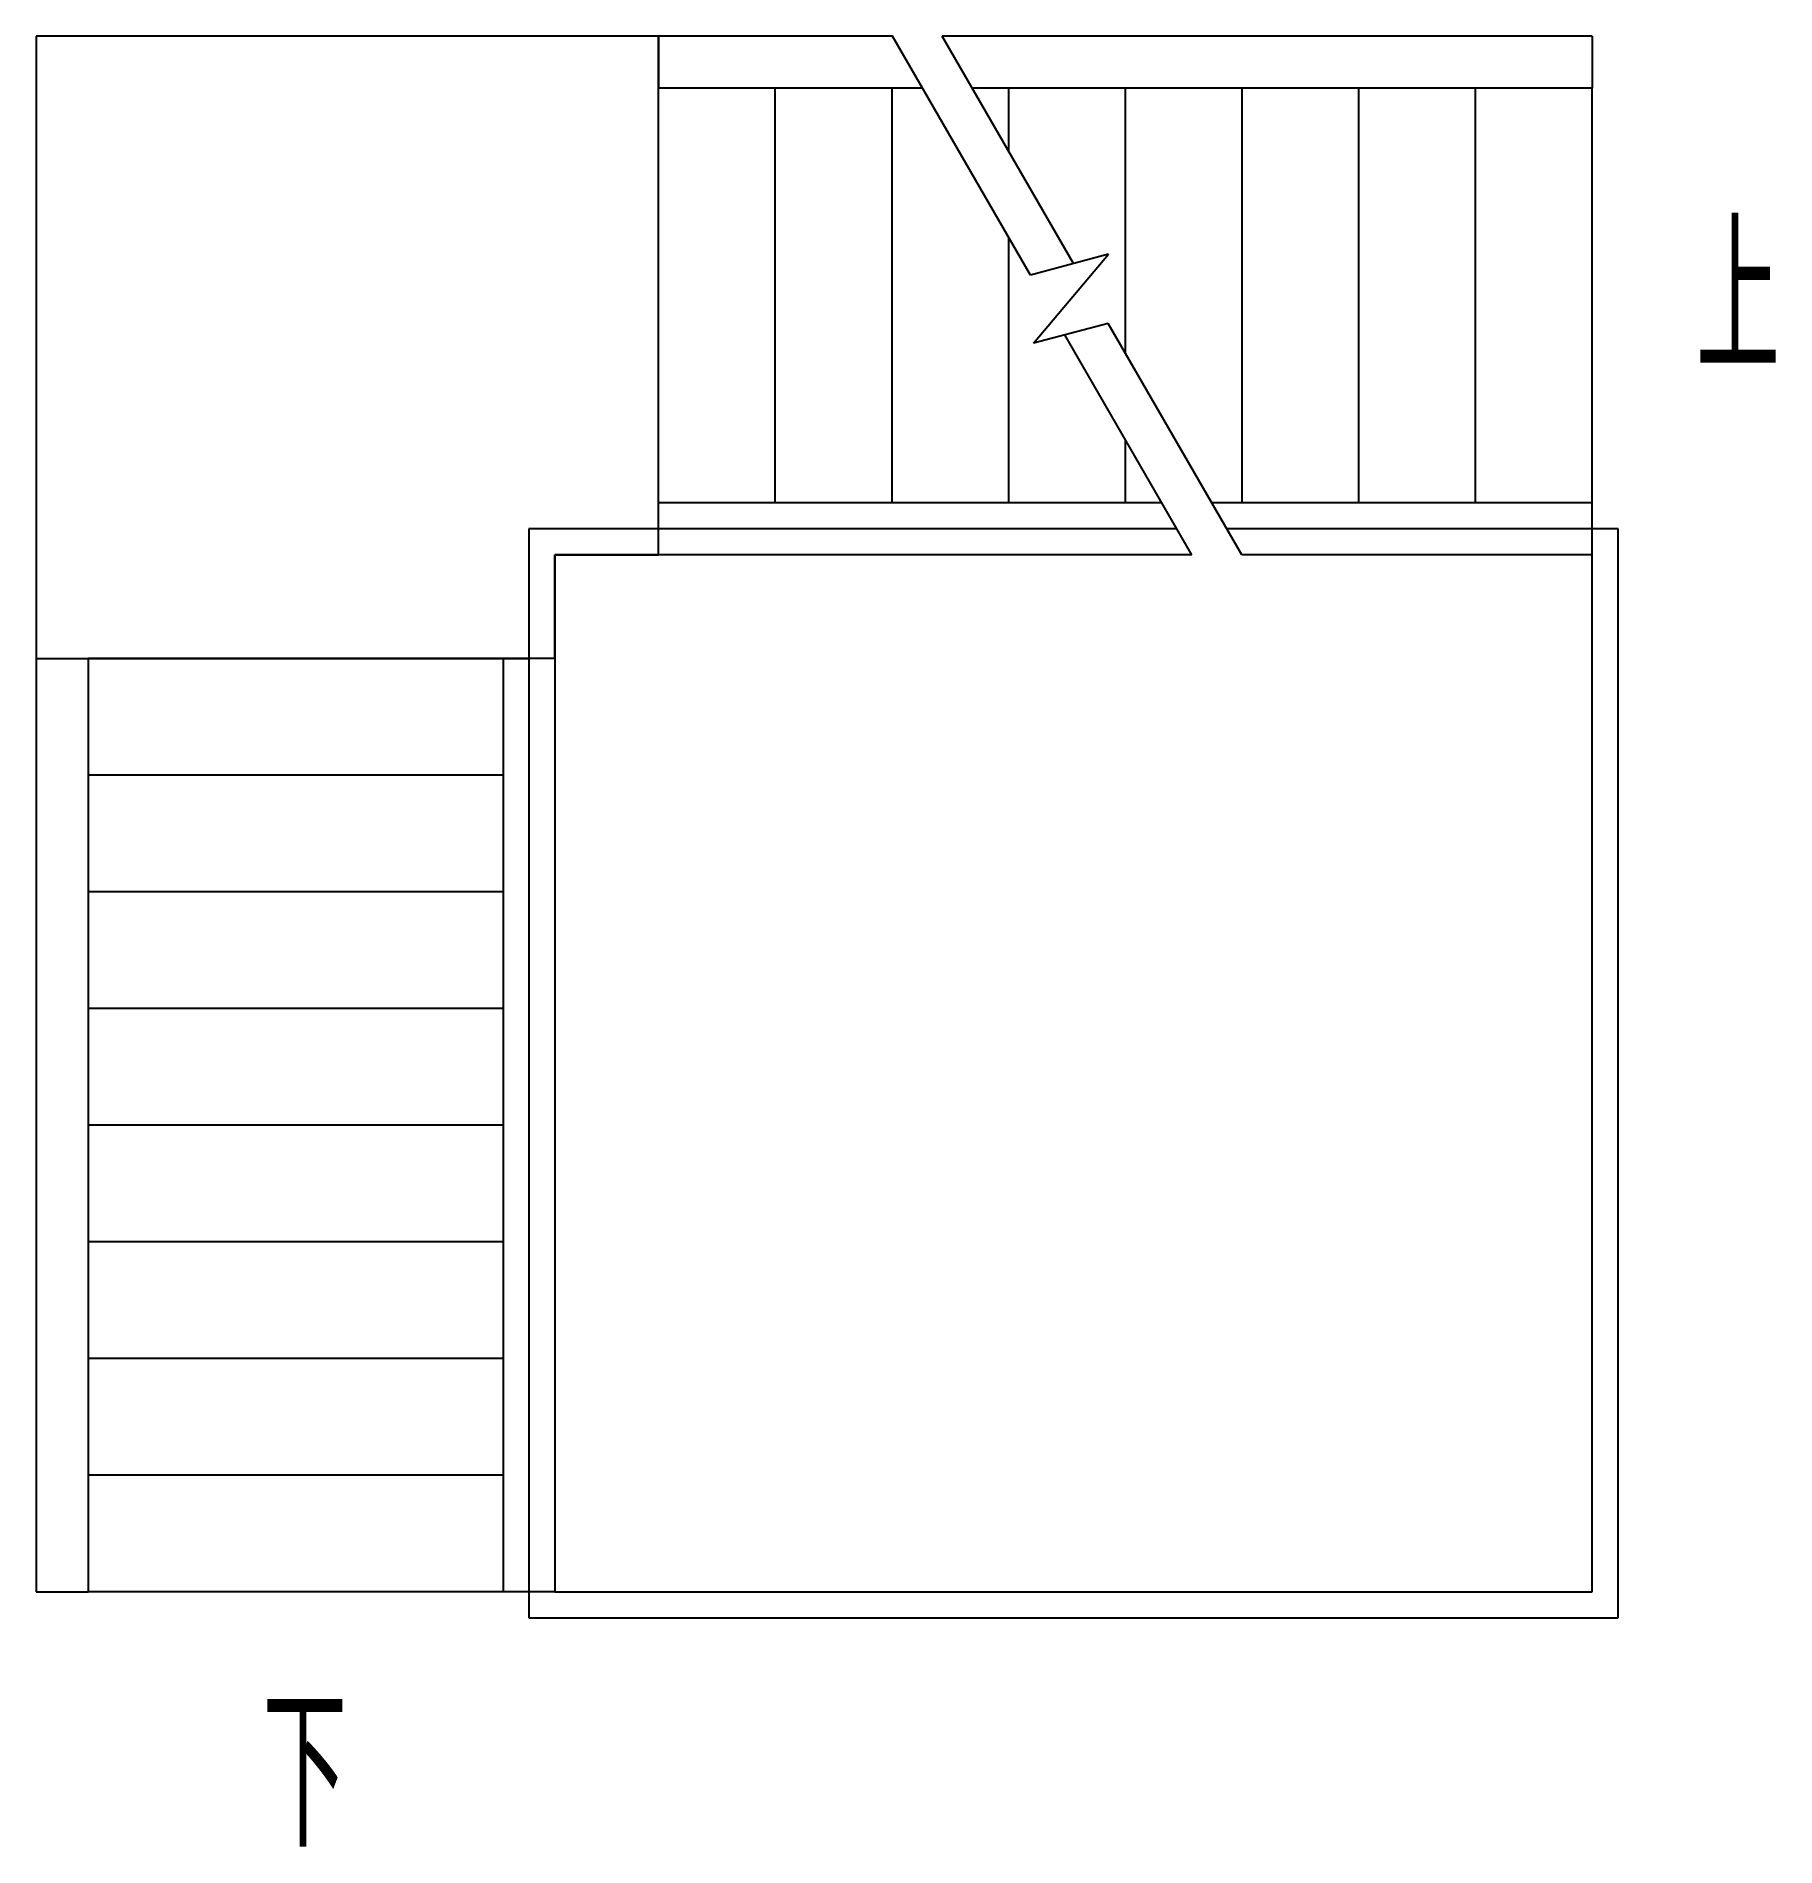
# Model space of a CAD drawing. Header units: millimetres. Extents: x 0 to 4025, y -590 to 3600.
import ezdxf

# ---------------------------------------------------------------- set-up
doc = ezdxf.new("R2010")
doc.units = ezdxf.units.MM
doc.layers.add('DIM_SYMB', color=3, linetype='Continuous')
doc.layers.add('STAIR', color=2, linetype='Continuous')
doc.styles.add('AEC_DIM', font='SIMPLEX', dxfattribs={"bigfont": 'GBCBIG'})

msp = doc.modelspace()

# ---------------------------------------------------------------- linework, layer by layer
at = {"layer": 'DIM_SYMB'}
for points in [[(600, -135, 0, 0, 0), (600, 3000, 0, 0, 0), (1950, 3000, 80, 0, 0), (2250, 3000, 0, 0, 0)], [(3735, 3000, 0, 0, 0), (2820, 3000, 80, 0, 0), (2520, 3000, 0, 0, 0)]]:
    msp.add_lwpolyline(points, format="xyseb", dxfattribs=at)
at = {"layer": 'STAIR'}
for p, q in [((1440, 3600), (0, 3600)), ((0, 3600), (0, 2160)), ((1980.9, 3600), (1440, 3600)), ((1440, 3600), (1440, 3480)), ((1440, 2460), (1440, 3600)), ((2300.1, 3047.1), (1980.9, 3600)), ((3600, 3600), (2096.3, 3600)), ((2400.1, 3073.9), (2096.3, 3600)), ((3600, 3600), (3600, 3480)), ((2050.1, 3480), (1440, 3480)), ((1440, 2520), (1440, 3480)), ((1710, 2520), (1710, 3480)), ((1980, 2520), (1980, 3480)), ((3600, 3480), (2165.6, 3480)), ((2250, 3333.8), (2250, 3480)), ((2520, 2866.2), (2520, 3480)), ((2790, 2520), (2790, 3480)), ((3060, 2520), (3060, 3480)), ((3330, 2520), (3330, 3480)), ((3600, 2520), (3600, 3480)), ((2250, 2520), (2250, 3133.8)), ((2480.5, 3095.5), (2300.1, 3047.1)), ((2307.6, 2889.4), (2480.5, 3095.5)), ((2479.9, 2935.6), (2307.6, 2889.4)), ((2789.1, 2400), (2479.9, 2935.6)), ((2673.7, 2400), (2379.9, 2908.8)), ((2520, 2520), (2520, 2666.2)), ((1440, 2400), (1440, 2520)), ((2604.4, 2520), (1440, 2520)), ((3600, 2520), (2719.9, 2520)), ((3600, 2400), (3600, 2520)), ((2639, 2460), (1140, 2460)), ((1140, 2460), (1140, -60)), ((3660, 2460), (2754.5, 2460)), ((3660, -60), (3660, 2460)), ((2673.7, 2400), (1200, 2400)), ((1200, 2400), (1200, 0)), ((1200, 2400), (1440, 2400)), ((1200, 2160), (1200, 2400)), ((2673.7, 2400), (1440, 2400)), ((3600, 2400), (2789.1, 2400)), ((3600, 2400), (2789.1, 2400)), ((3600, 0), (3600, 2400)), ((0, 2160), (0, 0)), ((0, 2160), (120, 2160)), ((0, 2160), (1140, 2160)), ((120, 2160), (120, 0)), ((1080, 2160), (120, 2160)), ((1200, 2160), (1080, 2160)), ((1080, 2160), (1080, 0)), ((1200, 2160), (1200, 0)), ((1080, 1890), (120, 1890)), ((1080, 1620), (120, 1620)), ((1080, 1350), (120, 1350)), ((1080, 1080), (120, 1080)), ((1080, 810), (120, 810)), ((1080, 540), (120, 540)), ((1080, 270), (120, 270)), ((0, 0), (120, 0)), ((1080, 0), (120, 0)), ((1200, 0), (1080, 0)), ((1200, 0), (3600, 0)), ((1140, -60), (3660, -60))]:
    msp.add_line(p, q, dxfattribs=at)

# ---------------------------------------------------------------- texts
at = {"layer": 'DIM_SYMB', "color": 7, "style": 'AEC_DIM', "width": 0.8}
for s, p in [('上', (3840, 2825)), ('下', (524, -590))]:
    msp.add_text(s, height=337.6, dxfattribs=at).set_placement(p)

doc.saveas('drawing.dxf')
